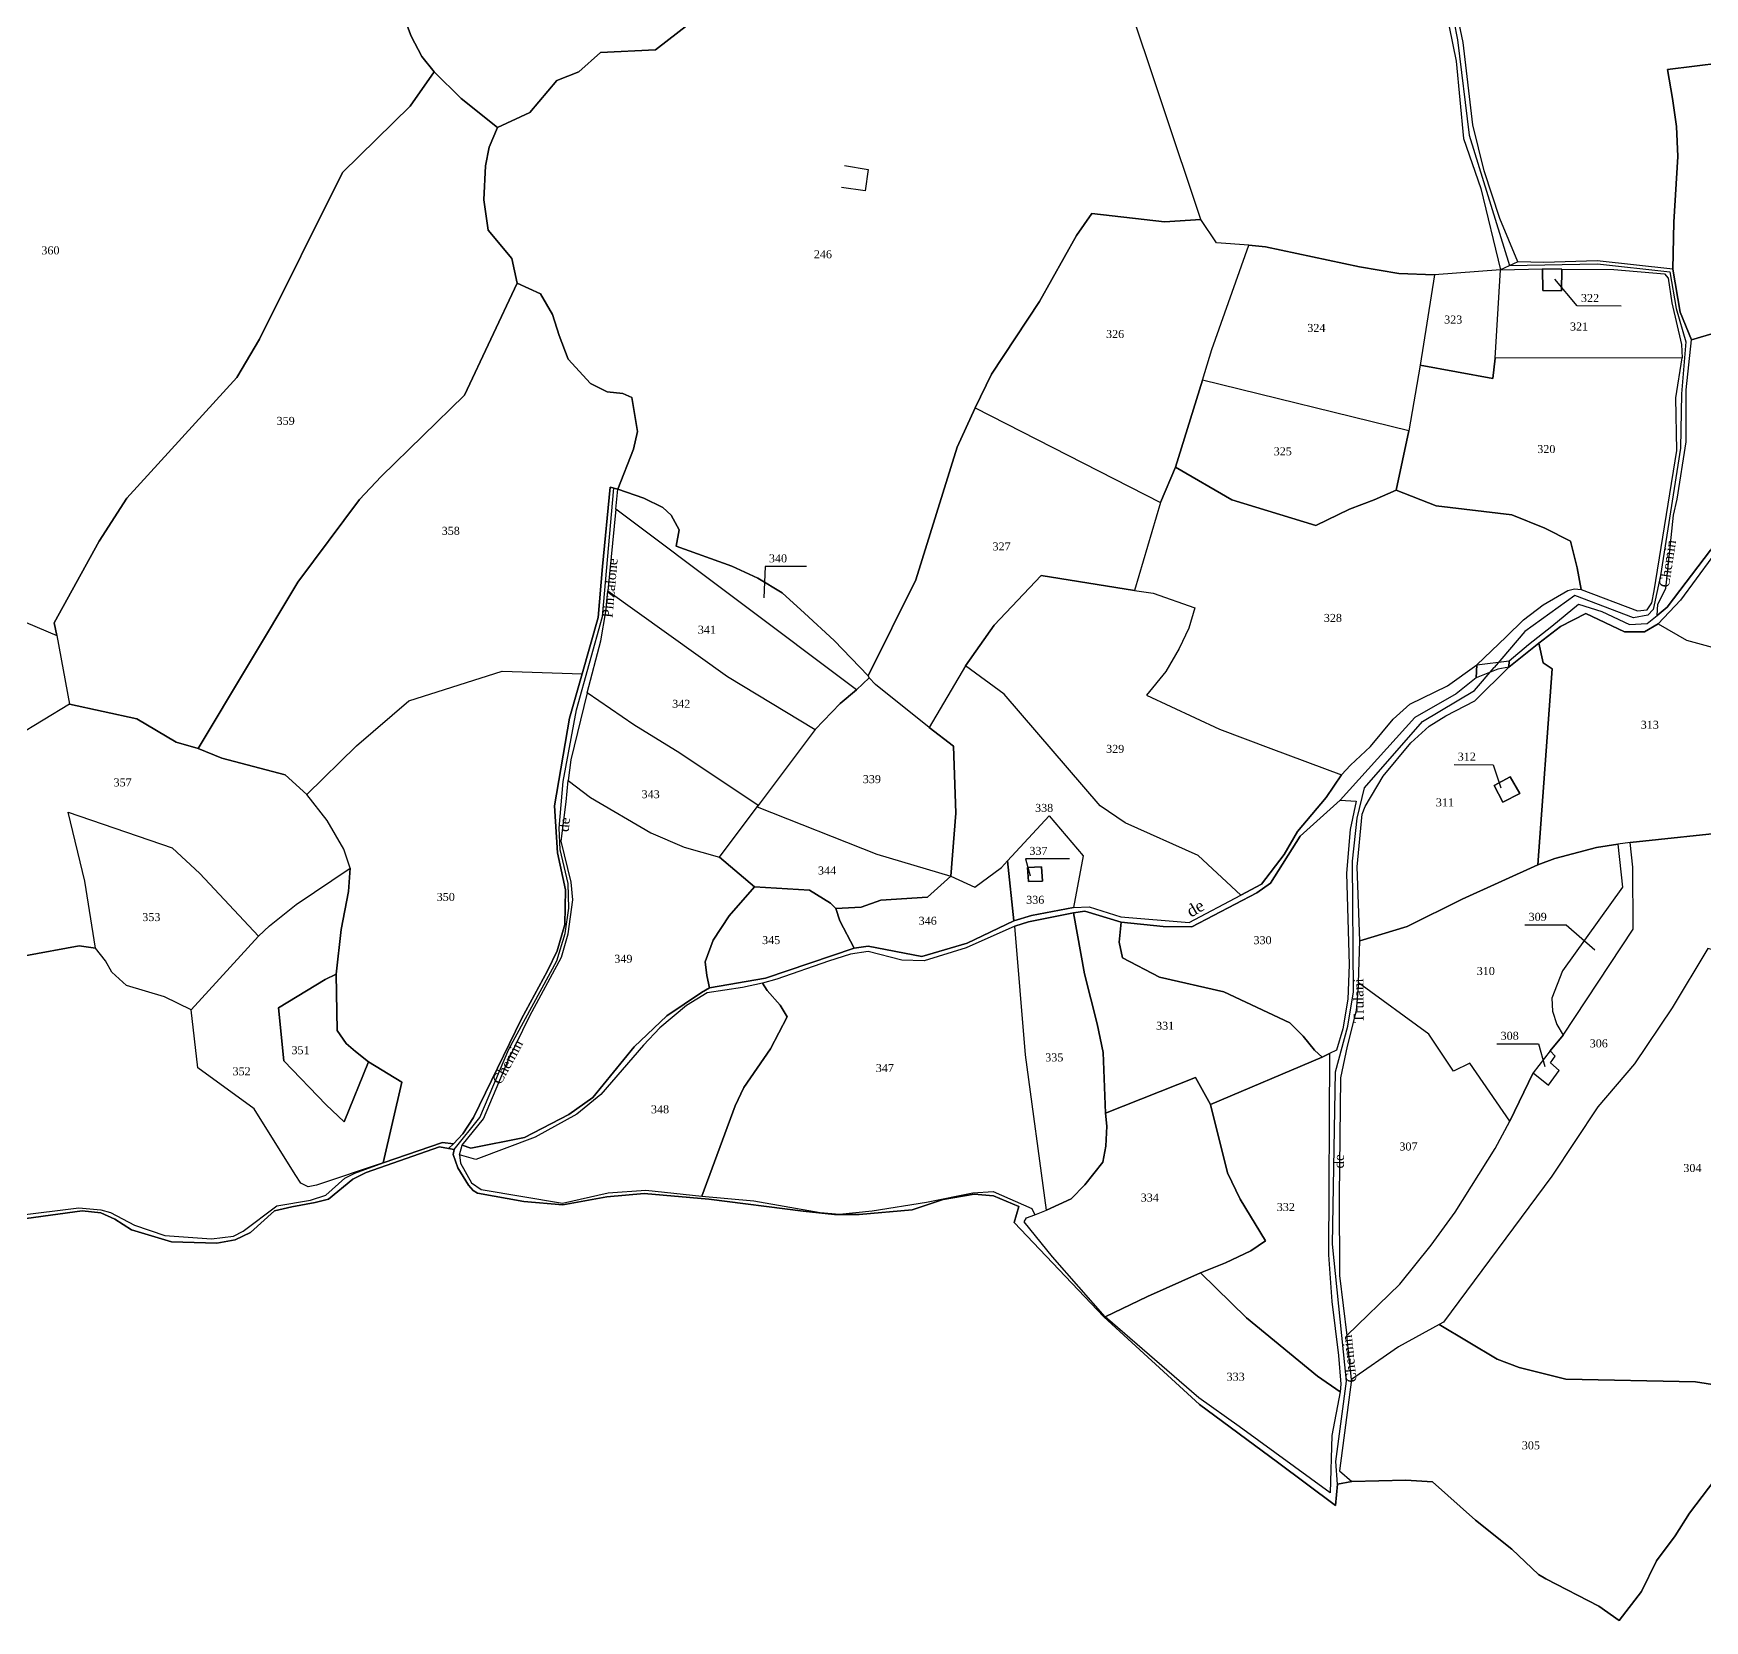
# Model space of a CAD drawing. Extents: x 1205805 to 1207436, y 6154338 to 6158020.
# Drawn here: x 1206503.4 to 1206921, y 6154883.1 to 6155279.9 of the extents above; entities that cross this region are included whole.
import ezdxf

# ---------------------------------------------------------------- set-up
doc = ezdxf.new("R2010")
doc.units = 0
doc.linetypes.add('CONTINU', pattern=[0])
for name, color, linetype in [('1LIEUDIT', 7, 'CONTINU'), ('1PARCELLE', 7, 'CONTINU'), ('1SUBDSECT', 7, 'CONTINU'), ('1TRONFLUV', 7, 'CONTINU'), ('1TROUPARCELLE', 7, 'CONTINU'), ('1ZONCOMM', 7, 'CONTINU'), ('3BATIDUR', 7, 'CONTINU'), ('3FISCLINE', 7, 'CONTINUOUS'), ('3FLECHEPAR', 7, 'CONTINU'), ('3PARCELLETEX', 7, 'CONTINU'), ('3PONT', 7, 'CONTINU'), ('3TRONFLUVTEX', 7, 'CONTINU'), ('3ZONCOMMTEX', 7, 'CONTINU')]:
    doc.layers.add(name, color=color, linetype=linetype)
doc.styles.get("Standard").update_dxf_attribs({"font": 'Times New Roman'})

msp = doc.modelspace()

# ---------------------------------------------------------------- linework, layer by layer
at = {"layer": '1LIEUDIT'}
for points in [[(1206501.57, 6154983.62), (1206515.62, 6154985.55), (1206520.21, 6154985), (1206523.74, 6154983.41), (1206527.91, 6154980.77), (1206537.91, 6154977.81), (1206549.21, 6154977.42), (1206553.82, 6154978.28), (1206557.62, 6154980.14), (1206563.63, 6154985.57), (1206567.97, 6154986.51), (1206573.85, 6154987.65), (1206577.18, 6154988.43), (1206583.2, 6154993.41), (1206586.55, 6154995.1), (1206604.85, 6155001.51), (1206607.1, 6155001.12), (1206608.37, 6155002.3), (1206610.72, 6155004.8), (1206613.39, 6155008.88), (1206625.38, 6155033.57), (1206631.91, 6155045.56), (1206634.32, 6155050.54), (1206636.17, 6155057.14), (1206636.36, 6155065.81), (1206634.38, 6155075.05), (1206633.65, 6155086.8), (1206637.38, 6155108.69), (1206640.52, 6155119.75), (1206644.57, 6155133.84), (1206645.6, 6155146.62), (1206647.51, 6155166.48), (1206649.46, 6155165.92), (1206649.46, 6155165.92), (1206653.37, 6155175.96), (1206654.38, 6155180.34), (1206652.98, 6155188.9), (1206650.69, 6155189.88), (1206646.82, 6155190.28), (1206642.63, 6155192.34), (1206637.05, 6155198.42), (1206634.8, 6155204.38), (1206633.11, 6155209.58), (1206630.13, 6155214.78), (1206624.25, 6155217.43), (1206622.95, 6155223.66), (1206617.05, 6155230.68), (1206615.99, 6155238.32), (1206616.41, 6155246.81), (1206617.31, 6155251.44), (1206619.34, 6155256.34), (1206610.3, 6155263.65), (1206603.58, 6155270.3), (1206600.49, 6155274.09), (1206597.81, 6155279.18), (1206593.58, 6155290.52)], [(1206925.3, 6155272.5), (1206911.78, 6155270.9), (1206913.06, 6155263.62), (1206914.06, 6155256.62), (1206914.35, 6155249.09), (1206913.32, 6155232.7), (1206913.12, 6155220.93), (1206894.24, 6155223.06), (1206880.87, 6155222.58), (1206874.37, 6155222.8), (1206870.04, 6155220.8), (1206853.51, 6155219.5), (1206844.61, 6155219.87), (1206834.82, 6155221.55), (1206811.32, 6155226.54), (1206807.13, 6155226.95), (1206799.09, 6155227.54), (1206795.11, 6155233.37), (1206786.1, 6155232.76), (1206767.9, 6155234.83), (1206764.04, 6155229.35), (1206754.86, 6155212.86), (1206742.86, 6155194.72), (1206738.77, 6155186.3), (1206734.25, 6155176.45), (1206723.9, 6155143.32), (1206712.05, 6155119.32), (1206703.5, 6155128.16), (1206696.09, 6155134.99), (1206690.51, 6155140.06), (1206684.46, 6155143.71), (1206677.95, 6155146.72), (1206664.03, 6155151.73), (1206664.79, 6155155.81), (1206662.79, 6155159.45), (1206660.71, 6155161.41), (1206655.94, 6155163.68), (1206649.46, 6155165.92), (1206653.37, 6155175.96), (1206654.38, 6155180.34), (1206652.98, 6155188.9), (1206650.69, 6155189.88), (1206646.82, 6155190.28), (1206642.63, 6155192.34), (1206637.05, 6155198.42), (1206634.8, 6155204.38), (1206633.11, 6155209.58), (1206630.13, 6155214.78), (1206624.25, 6155217.43), (1206622.95, 6155223.66), (1206617.05, 6155230.68), (1206615.99, 6155238.32), (1206616.41, 6155246.81), (1206617.31, 6155251.44), (1206619.34, 6155256.34), (1206610.3, 6155263.65), (1206603.58, 6155270.3), (1206600.49, 6155274.09), (1206597.81, 6155279.18), (1206593.58, 6155290.52)], [(1206925.3, 6155272.5), (1206911.78, 6155270.9), (1206913.06, 6155263.62), (1206914.06, 6155256.62), (1206914.35, 6155249.09), (1206913.32, 6155232.7), (1206913.12, 6155220.93), (1206914.9, 6155210.18), (1206917.76, 6155203.32), (1206934.69, 6155208.32)], [(1206934.69, 6155208.32), (1206917.76, 6155203.32), (1206914.9, 6155210.18), (1206913.12, 6155220.93), (1206894.24, 6155223.06), (1206880.87, 6155222.58), (1206874.37, 6155222.8), (1206870.04, 6155220.8), (1206853.51, 6155219.5), (1206844.61, 6155219.87), (1206834.82, 6155221.55), (1206811.32, 6155226.54), (1206807.13, 6155226.95), (1206799.09, 6155227.54), (1206795.11, 6155233.37), (1206786.1, 6155232.76), (1206767.9, 6155234.83), (1206764.04, 6155229.35), (1206754.86, 6155212.86), (1206742.86, 6155194.72), (1206738.77, 6155186.3), (1206734.25, 6155176.45), (1206723.9, 6155143.32), (1206712.05, 6155119.32), (1206703.5, 6155128.16), (1206696.09, 6155134.99), (1206690.51, 6155140.06), (1206684.46, 6155143.71), (1206677.95, 6155146.72), (1206664.03, 6155151.73), (1206664.79, 6155155.81), (1206662.79, 6155159.45), (1206660.71, 6155161.41), (1206655.94, 6155163.68), (1206649.46, 6155165.92), (1206647.51, 6155166.48), (1206645.6, 6155146.62), (1206644.57, 6155133.84), (1206640.52, 6155119.75), (1206637.38, 6155108.69), (1206633.65, 6155086.8), (1206634.38, 6155075.05), (1206636.36, 6155065.81), (1206636.17, 6155057.14), (1206634.32, 6155050.54), (1206631.91, 6155045.56), (1206625.38, 6155033.57), (1206613.39, 6155008.88), (1206610.72, 6155004.8), (1206608.37, 6155002.3), (1206607.1, 6155001.12), (1206608.57, 6155000.87), (1206608.27, 6154999.62), (1206609.47, 6154996.25), (1206612.09, 6154991.93), (1206613.32, 6154990.61), (1206614.35, 6154989.98), (1206625.96, 6154987.84), (1206635.71, 6154987.06), (1206646.69, 6154989.01), (1206656.05, 6154989.87), (1206672.23, 6154988.47), (1206695.77, 6154985.44), (1206703.62, 6154984.62), (1206709.77, 6154984.59), (1206722.97, 6154985.75), (1206730.74, 6154988.39), (1206738.48, 6154989.71), (1206743.32, 6154989.32), (1206749.67, 6154986.64), (1206748.47, 6154982.64), (1206770.87, 6154958.99), (1206794.82, 6154937.1), (1206814.29, 6154922.68), (1206828.83, 6154911.89), (1206829.33, 6154917.16), (1206832.9, 6154917.86), (1206846.42, 6154918.17), (1206853.06, 6154917.78), (1206863.79, 6154908.18), (1206872.88, 6154900.94), (1206879.56, 6154894.64), (1206881.41, 6154893.52), (1206894.61, 6154886.67), (1206899.73, 6154883.09), (1206905.24, 6154890.4), (1206909.03, 6154898.02), (1206913.7, 6154904.26), (1206917.29, 6154909.95), (1206923.64, 6154918.27)]]:
    msp.add_lwpolyline(points, dxfattribs=at)
at = {"layer": '1PARCELLE'}
for points in [[(1206675.82, 6155289.08), (1206658.87, 6155275.83), (1206645.12, 6155275.15), (1206639.67, 6155270.27), (1206634.21, 6155268.09), (1206627.43, 6155260.12), (1206619.34, 6155256.34), (1206617.31, 6155251.44), (1206616.41, 6155246.81), (1206615.99, 6155238.32), (1206617.05, 6155230.68), (1206622.95, 6155223.66), (1206624.25, 6155217.43), (1206630.13, 6155214.78), (1206633.11, 6155209.58), (1206634.8, 6155204.38), (1206637.05, 6155198.42), (1206642.63, 6155192.34), (1206646.82, 6155190.28), (1206650.69, 6155189.88), (1206652.98, 6155188.9), (1206654.38, 6155180.34), (1206653.37, 6155175.96), (1206649.46, 6155165.92), (1206649.46, 6155165.92), (1206655.94, 6155163.68), (1206660.71, 6155161.41), (1206662.79, 6155159.45), (1206664.79, 6155155.81), (1206664.03, 6155151.73), (1206677.95, 6155146.72), (1206684.46, 6155143.71), (1206690.51, 6155140.06), (1206696.09, 6155134.99), (1206703.5, 6155128.16), (1206712.05, 6155119.32), (1206723.9, 6155143.32), (1206734.25, 6155176.45), (1206738.77, 6155186.3), (1206742.86, 6155194.72), (1206754.86, 6155212.86), (1206764.04, 6155229.35), (1206767.9, 6155234.83), (1206786.1, 6155232.76), (1206795.11, 6155233.37), (1206757.27, 6155346.88)], [(1206855.39, 6155290.64), (1206858.99, 6155272.92), (1206860.82, 6155253.6), (1206865.16, 6155241.16), (1206870.04, 6155220.8), (1206870.04, 6155220.8), (1206853.51, 6155219.5), (1206844.61, 6155219.87), (1206834.82, 6155221.55), (1206811.32, 6155226.54), (1206807.13, 6155226.95), (1206799.09, 6155227.54), (1206795.11, 6155233.37), (1206757.27, 6155346.88)], [(1206475.18, 6155143.77), (1206509.23, 6155129.33), (1206508.61, 6155132.5), (1206519.82, 6155152.99), (1206526.75, 6155163.74), (1206554.26, 6155193.84), (1206559.86, 6155203.43), (1206580.67, 6155245.15), (1206597.58, 6155261.72), (1206603.58, 6155270.3), (1206600.49, 6155274.09), (1206597.81, 6155279.18), (1206593.58, 6155290.52)], [(1206593.58, 6155290.52), (1206597.81, 6155279.18), (1206600.49, 6155274.09), (1206603.58, 6155270.3), (1206610.3, 6155263.65), (1206619.34, 6155256.34), (1206627.43, 6155260.12), (1206634.21, 6155268.09), (1206639.67, 6155270.27), (1206645.12, 6155275.15), (1206658.87, 6155275.83), (1206675.82, 6155289.08)], [(1206925.3, 6155272.5), (1206911.78, 6155270.9), (1206913.06, 6155263.62), (1206914.06, 6155256.62), (1206914.35, 6155249.09), (1206913.32, 6155232.7), (1206913.12, 6155220.93), (1206894.24, 6155223.06), (1206894.24, 6155223.06), (1206880.87, 6155222.58), (1206874.37, 6155222.8), (1206869.86, 6155233.61), (1206865.95, 6155245.51), (1206863.15, 6155257), (1206860.68, 6155277.64), (1206857.87, 6155291.21)], [(1206934.69, 6155208.32), (1206917.76, 6155203.32), (1206914.9, 6155210.18), (1206913.12, 6155220.93), (1206913.32, 6155232.7), (1206914.35, 6155249.09), (1206914.06, 6155256.62), (1206913.06, 6155263.62), (1206911.78, 6155270.9), (1206925.3, 6155272.5)], [(1206922.84, 6155148.84), (1206915, 6155138.18), (1206909.48, 6155132.25), (1206916.52, 6155128.24), (1206923.84, 6155126.23)], [(1206929.16, 6155080.42), (1206902.44, 6155077.58), (1206899.4, 6155077.16), (1206894.03, 6155076.35), (1206883.65, 6155073.59), (1206879.41, 6155072.01), (1206882.98, 6155121.07), (1206880.72, 6155122.51), (1206879.64, 6155127.46), (1206885.02, 6155131.58), (1206891.4, 6155134.86), (1206901.02, 6155130.32), (1206906.01, 6155130.3), (1206909.48, 6155132.25), (1206916.52, 6155128.24), (1206923.84, 6155126.23)], [(1206501.27, 6155049.31), (1206514.86, 6155051.81), (1206518.88, 6155051.2), (1206516.27, 6155067.92), (1206512.09, 6155085.21), (1206538.06, 6155076.32), (1206544.99, 6155069.89), (1206559.62, 6155054.24), (1206562.4, 6155056.76), (1206569.1, 6155062.09), (1206582.52, 6155071.18), (1206580.99, 6155075.93), (1206576.77, 6155083.14), (1206571.76, 6155089.61), (1206566.34, 6155094.54), (1206550.52, 6155098.74), (1206544.54, 6155101.13), (1206539.06, 6155102.73), (1206529.28, 6155108.55), (1206512.44, 6155112.19), (1206499.24, 6155104.22)], [(1206921.87, 6155051.12), (1206912.98, 6155036.3), (1206903.52, 6155022.26), (1206894.34, 6155011.56), (1206882.87, 6154994.22), (1206855.8, 6154957.66), (1206854.72, 6154957.11), (1206844.57, 6154951.52), (1206832.83, 6154943.34), (1206831.62, 6154954.36), (1206844.89, 6154967.19), (1206852.7, 6154976.92), (1206858.72, 6154985.21), (1206868.67, 6155001.08), (1206872.36, 6155007.94), (1206878.22, 6155020.07), (1206882.05, 6155016.96), (1206884.72, 6155020.58), (1206882.56, 6155022.56), (1206883.74, 6155024.21), (1206882.45, 6155025.51), (1206885.7, 6155029.47), (1206903.17, 6155055.92), (1206903.12, 6155071.49), (1206902.44, 6155077.58), (1206929.16, 6155080.42)], [(1206499.32, 6154984.37), (1206514.75, 6154986.26), (1206520.28, 6154985.78), (1206522.67, 6154985.09), (1206528.69, 6154981.95), (1206536.25, 6154979.39), (1206547.86, 6154978.55), (1206553.44, 6154979.17), (1206555.8, 6154980.44), (1206564.26, 6154986.82), (1206572.62, 6154988.17), (1206576.51, 6154989.43), (1206581.19, 6154993.67), (1206583.69, 6154994.92), (1206590.81, 6154997.52), (1206574.13, 6154991.91), (1206572.04, 6154991.55), (1206570.2, 6154992.45), (1206568.77, 6154994.59), (1206558.53, 6155011.01), (1206544.5, 6155021.31), (1206542.84, 6155035.76), (1206536.15, 6155039.01), (1206526.67, 6155041.83), (1206523, 6155045.17), (1206521.39, 6155048.03), (1206518.88, 6155051.2), (1206514.86, 6155051.81), (1206501.27, 6155049.31)], [(1206935.85, 6154940.11), (1206918.78, 6154942.78), (1206886.37, 6154943.48), (1206874.69, 6154946.4), (1206869.17, 6154948.47), (1206854.72, 6154957.11), (1206844.57, 6154951.52), (1206832.83, 6154943.34), (1206829.84, 6154920.49), (1206832.9, 6154917.86), (1206846.42, 6154918.17), (1206853.06, 6154917.78), (1206863.79, 6154908.18), (1206872.88, 6154900.94), (1206879.56, 6154894.64), (1206881.41, 6154893.52), (1206894.61, 6154886.67), (1206899.73, 6154883.09), (1206899.73, 6154883.09), (1206905.24, 6154890.4), (1206909.03, 6154898.02), (1206913.7, 6154904.26), (1206917.29, 6154909.95), (1206923.64, 6154918.27)]]:
    msp.add_lwpolyline(points, dxfattribs=at)
for points in [[(1206509.23, 6155129.33), (1206512.44, 6155112.19), (1206529.28, 6155108.55), (1206539.06, 6155102.73), (1206544.54, 6155101.13), (1206569.44, 6155142.68), (1206584.91, 6155163.34), (1206590.33, 6155169.11), (1206611.12, 6155189.48), (1206624.25, 6155217.43), (1206622.95, 6155223.66), (1206617.05, 6155230.68), (1206615.99, 6155238.32), (1206616.41, 6155246.81), (1206617.31, 6155251.44), (1206619.34, 6155256.34), (1206610.3, 6155263.65), (1206603.58, 6155270.3), (1206597.58, 6155261.72), (1206580.67, 6155245.15), (1206559.86, 6155203.43), (1206554.26, 6155193.84), (1206526.75, 6155163.74), (1206519.82, 6155152.99), (1206508.61, 6155132.5), (1206509.23, 6155129.33)], [(1206738.77, 6155186.3), (1206785.08, 6155162.6), (1206788.82, 6155171.42), (1206795.6, 6155193.2), (1206797.93, 6155200.83), (1206807.13, 6155226.95), (1206799.09, 6155227.54), (1206795.11, 6155233.37), (1206786.1, 6155232.76), (1206767.9, 6155234.83), (1206764.04, 6155229.35), (1206754.86, 6155212.86), (1206742.86, 6155194.72), (1206738.77, 6155186.3)], [(1206795.6, 6155193.2), (1206797.93, 6155200.83), (1206807.13, 6155226.95), (1206811.32, 6155226.54), (1206834.82, 6155221.55), (1206844.61, 6155219.87), (1206853.51, 6155219.5), (1206849.96, 6155196.98), (1206847.17, 6155180.54), (1206795.6, 6155193.2)], [(1206868.67, 6155198.69), (1206870.04, 6155220.8), (1206853.51, 6155219.5), (1206849.96, 6155196.98), (1206868.15, 6155193.6), (1206868.67, 6155198.69)], [(1206915.48, 6155198.75), (1206868.67, 6155198.69), (1206870.04, 6155220.8), (1206880.51, 6155221.01), (1206880.61, 6155215.61), (1206885.31, 6155215.51), (1206885.35, 6155220.94), (1206898.34, 6155220.88), (1206911.04, 6155219.76), (1206911.93, 6155218.72), (1206912.84, 6155212.52), (1206915.26, 6155202.14), (1206915.48, 6155198.75)], [(1206880.51, 6155221.01), (1206880.61, 6155215.61), (1206885.31, 6155215.51), (1206885.35, 6155220.94), (1206880.51, 6155221.01)], [(1206649.46, 6155165.92), (1206653.37, 6155175.96), (1206654.38, 6155180.34), (1206652.98, 6155188.9), (1206650.69, 6155189.88), (1206646.82, 6155190.28), (1206642.63, 6155192.34), (1206637.05, 6155198.42), (1206634.8, 6155204.38), (1206633.11, 6155209.58), (1206630.13, 6155214.78), (1206624.25, 6155217.43), (1206611.12, 6155189.48), (1206590.33, 6155169.11), (1206584.91, 6155163.34), (1206569.44, 6155142.68), (1206544.54, 6155101.13), (1206550.52, 6155098.74), (1206566.34, 6155094.54), (1206571.76, 6155089.61), (1206584.16, 6155101.75), (1206597.25, 6155113.01), (1206620.52, 6155120.49), (1206640.52, 6155119.75), (1206644.57, 6155133.84), (1206645.6, 6155146.62), (1206647.51, 6155166.48), (1206649.46, 6155165.92)], [(1206917.76, 6155203.32), (1206934.69, 6155208.32), (1206955.92, 6155210.57), (1206966.53, 6155210.23), (1206989.14, 6155209.29), (1206988.05, 6155208.72), (1206974.39, 6155205.57), (1206968.98, 6155203.12), (1206964.21, 6155199.9), (1206951.42, 6155189.01), (1206943.79, 6155181.72), (1206931.82, 6155165.99), (1206922.5, 6155150.74), (1206911.71, 6155136.49), (1206909.17, 6155134.39), (1206909.4, 6155137.18), (1206911.37, 6155141.13), (1206913.26, 6155159.48), (1206914.16, 6155163.43), (1206916.4, 6155177.75), (1206916.46, 6155190.76), (1206917.76, 6155203.32)], [(1206915.48, 6155198.75), (1206868.67, 6155198.69), (1206868.15, 6155193.6), (1206849.96, 6155196.98), (1206847.17, 6155180.54), (1206844, 6155165.69), (1206853.96, 6155161.8), (1206872.85, 6155159.5), (1206881.12, 6155156.2), (1206887.55, 6155152.98), (1206889.17, 6155146.27), (1206890.19, 6155140.83), (1206904.32, 6155135.51), (1206906.67, 6155135.78), (1206907.83, 6155137.51), (1206908.42, 6155140.54), (1206914.07, 6155175.58), (1206913.88, 6155188.75), (1206915.48, 6155198.75)], [(1206795.6, 6155193.2), (1206788.82, 6155171.42), (1206802.93, 6155163.32), (1206823.88, 6155156.87), (1206832.32, 6155160.98), (1206838.5, 6155163.31), (1206844, 6155165.69), (1206847.17, 6155180.54), (1206795.6, 6155193.2)], [(1206712.26, 6155118.79), (1206712.05, 6155119.32), (1206723.9, 6155143.32), (1206734.25, 6155176.45), (1206738.77, 6155186.3), (1206785.08, 6155162.6), (1206778.55, 6155140.65), (1206755.26, 6155144.37), (1206743.51, 6155131.99), (1206736.36, 6155121.81), (1206727.27, 6155106.34), (1206713.86, 6155117.1), (1206712.26, 6155118.79)], [(1206785.08, 6155162.6), (1206778.55, 6155140.65), (1206783.25, 6155139.98), (1206793.61, 6155136.31), (1206792.14, 6155131.18), (1206789.74, 6155126.11), (1206786.43, 6155120.35), (1206781.57, 6155114.46), (1206799.83, 6155105.98), (1206812.64, 6155101.12), (1206830.29, 6155094.53), (1206832.53, 6155096.95), (1206837.58, 6155101.62), (1206843.2, 6155108.47), (1206847.39, 6155112.16), (1206856.78, 6155116.79), (1206864.11, 6155122), (1206871.48, 6155129.02), (1206875.81, 6155133.31), (1206880.7, 6155137), (1206886.88, 6155140.63), (1206888.53, 6155141.05), (1206890.19, 6155140.83), (1206889.17, 6155146.27), (1206887.55, 6155152.98), (1206881.12, 6155156.2), (1206872.85, 6155159.5), (1206853.96, 6155161.8), (1206844, 6155165.69), (1206838.5, 6155163.31), (1206832.32, 6155160.98), (1206823.88, 6155156.87), (1206802.93, 6155163.32), (1206788.82, 6155171.42), (1206785.08, 6155162.6)], [(1206712.26, 6155118.79), (1206709.08, 6155115.77), (1206648.99, 6155160.96), (1206649.46, 6155165.92), (1206655.94, 6155163.68), (1206660.71, 6155161.41), (1206662.79, 6155159.45), (1206664.79, 6155155.81), (1206664.03, 6155151.73), (1206677.95, 6155146.72), (1206684.46, 6155143.71), (1206690.51, 6155140.06), (1206696.09, 6155134.99), (1206703.5, 6155128.16), (1206712.05, 6155119.32), (1206712.26, 6155118.79)], [(1206709.08, 6155115.77), (1206648.99, 6155160.96), (1206646.98, 6155140.57), (1206676.86, 6155119.13), (1206698.75, 6155105.87), (1206705.02, 6155112.36), (1206709.08, 6155115.77)], [(1206805.12, 6155064.48), (1206794.46, 6155074.37), (1206776.21, 6155082.51), (1206770, 6155086.76), (1206746.01, 6155114.74), (1206736.36, 6155121.81), (1206743.51, 6155131.99), (1206755.26, 6155144.37), (1206778.55, 6155140.65), (1206783.25, 6155139.98), (1206793.61, 6155136.31), (1206792.14, 6155131.18), (1206789.74, 6155126.11), (1206786.43, 6155120.35), (1206781.57, 6155114.46), (1206799.83, 6155105.98), (1206812.64, 6155101.12), (1206830.29, 6155094.53), (1206826.5, 6155088.9), (1206819.31, 6155080.39), (1206815.98, 6155074.59), (1206810.27, 6155067.19), (1206805.12, 6155064.48)], [(1206473.14, 6155056.65), (1206462.66, 6155063.63), (1206458.37, 6155067.36), (1206454.75, 6155071.41), (1206449.52, 6155081.42), (1206451.3, 6155088.47), (1206457.6, 6155103.13), (1206457.15, 6155105.56), (1206449.97, 6155118.92), (1206455.22, 6155116.47), (1206460.4, 6155121.44), (1206470.83, 6155136.14), (1206475.18, 6155143.77), (1206509.23, 6155129.33), (1206512.44, 6155112.19), (1206499.24, 6155104.22), (1206493.42, 6155096.09), (1206492.41, 6155089.11), (1206491.53, 6155086.46), (1206488.99, 6155078.87), (1206486.04, 6155073.5), (1206477.46, 6155063.91), (1206473.14, 6155056.65)], [(1206684.48, 6155086.86), (1206664.94, 6155099.95), (1206653.44, 6155107.05), (1206641.78, 6155115.04), (1206645.23, 6155128.02), (1206646.42, 6155135.39), (1206646.98, 6155140.57), (1206676.86, 6155119.13), (1206698.75, 6155105.87), (1206684.48, 6155086.86)], [(1206834.21, 6155071.51), (1206835.43, 6155084.73), (1206836.19, 6155086.58), (1206840.71, 6155094.23), (1206847.65, 6155102.52), (1206852.21, 6155106.66), (1206856.36, 6155109.28), (1206863.6, 6155113.02), (1206872.1, 6155121.48), (1206879.64, 6155127.46), (1206880.72, 6155122.51), (1206882.98, 6155121.07), (1206879.41, 6155072.01), (1206860.49, 6155063.41), (1206846.7, 6155056.61), (1206834.89, 6155053.03), (1206834.21, 6155071.51)], [(1206590.81, 6154997.52), (1206595.49, 6155017.67), (1206587.12, 6155022.82), (1206583.89, 6155025.34), (1206581.58, 6155027.39), (1206579.28, 6155030.59), (1206579.06, 6155044.7), (1206580.28, 6155055.84), (1206582.15, 6155065.33), (1206582.52, 6155071.18), (1206580.99, 6155075.93), (1206576.77, 6155083.14), (1206571.76, 6155089.61), (1206584.16, 6155101.75), (1206597.25, 6155113.01), (1206620.52, 6155120.49), (1206640.52, 6155119.75), (1206637.38, 6155108.69), (1206633.65, 6155086.8), (1206634.38, 6155075.05), (1206636.36, 6155065.81), (1206636.17, 6155057.14), (1206634.32, 6155050.54), (1206631.91, 6155045.56), (1206625.38, 6155033.57), (1206613.39, 6155008.88), (1206610.72, 6155004.8), (1206608.37, 6155002.3), (1206605.61, 6155002.62), (1206590.81, 6154997.52)], [(1206746.8, 6155073.07), (1206757.27, 6155084.31), (1206765.75, 6155074.25), (1206763.36, 6155061.4), (1206767.26, 6155061.5), (1206775.16, 6155059.06), (1206792.22, 6155057.6), (1206805.12, 6155064.48), (1206794.46, 6155074.37), (1206776.21, 6155082.51), (1206770, 6155086.76), (1206746.01, 6155114.74), (1206736.36, 6155121.81), (1206727.27, 6155106.34), (1206733.34, 6155101.67), (1206733.89, 6155084.97), (1206732.7, 6155069.19), (1206738.68, 6155066.46), (1206745.37, 6155071.37), (1206746.8, 6155073.07)], [(1206637.01, 6155093.12), (1206642.61, 6155088.89), (1206657.66, 6155080.01), (1206666.01, 6155076.48), (1206674.86, 6155073.98), (1206684.23, 6155086.54), (1206684.48, 6155086.86), (1206664.94, 6155099.95), (1206653.44, 6155107.05), (1206641.78, 6155115.04), (1206637.7, 6155098.32), (1206637.01, 6155093.12)], [(1206712.26, 6155118.79), (1206709.08, 6155115.77), (1206705.02, 6155112.36), (1206698.75, 6155105.87), (1206684.48, 6155086.86), (1206684.23, 6155086.54), (1206714.21, 6155074.68), (1206732.7, 6155069.19), (1206733.89, 6155084.97), (1206733.34, 6155101.67), (1206727.27, 6155106.34), (1206713.86, 6155117.1), (1206712.26, 6155118.79)], [(1206868.44, 6155091.86), (1206872.47, 6155094.03), (1206874.87, 6155089.86), (1206870.66, 6155087.7), (1206868.44, 6155091.86)], [(1206683.58, 6155066.57), (1206677.27, 6155059.29), (1206673.26, 6155053.21), (1206671.31, 6155047.81), (1206671.7, 6155044.36), (1206672.35, 6155041.26), (1206670.37, 6155040.1), (1206661.67, 6155034.26), (1206653.53, 6155026.53), (1206643.24, 6155013.87), (1206637.17, 6155009.61), (1206626.1, 6155003.84), (1206612.69, 6155001.16), (1206610.55, 6155001.99), (1206615.89, 6155008.54), (1206622.21, 6155023.5), (1206627.44, 6155034.25), (1206635.36, 6155048.93), (1206637.05, 6155054.77), (1206638.23, 6155063.3), (1206637.79, 6155067.66), (1206635.3, 6155077.96), (1206636.55, 6155087.75), (1206637.01, 6155093.12), (1206642.61, 6155088.89), (1206657.66, 6155080.01), (1206666.01, 6155076.48), (1206674.86, 6155073.98), (1206683.58, 6155066.57)], [(1206732.7, 6155069.19), (1206726.83, 6155063.98), (1206715.14, 6155063.23), (1206710.23, 6155061.47), (1206703.94, 6155061.15), (1206702.58, 6155062.48), (1206697.37, 6155065.66), (1206683.58, 6155066.57), (1206674.86, 6155073.98), (1206684.23, 6155086.54), (1206714.21, 6155074.68), (1206732.7, 6155069.19)], [(1206825.5, 6155023.93), (1206823.58, 6155025.73), (1206820.74, 6155029.17), (1206817.43, 6155032.57), (1206800.93, 6155040.28), (1206784.79, 6155043.99), (1206775.59, 6155048.75), (1206774.72, 6155052.68), (1206775.23, 6155057.74), (1206785.74, 6155056.61), (1206792.89, 6155056.54), (1206809.17, 6155065), (1206812.54, 6155067.46), (1206819.95, 6155079.19), (1206830, 6155088.21), (1206834.01, 6155087.95), (1206832.43, 6155080.85), (1206831.52, 6155069.96), (1206832.21, 6155047.07), (1206831.86, 6155038.46), (1206830.6, 6155031), (1206829.04, 6155025.67), (1206827.34, 6155024.9), (1206825.5, 6155023.93)], [(1206542.84, 6155035.76), (1206536.15, 6155039.01), (1206526.67, 6155041.83), (1206523, 6155045.17), (1206521.39, 6155048.03), (1206518.88, 6155051.2), (1206516.27, 6155067.92), (1206512.09, 6155085.21), (1206538.06, 6155076.32), (1206544.99, 6155069.89), (1206559.62, 6155054.24), (1206542.84, 6155035.76)], [(1206746.8, 6155073.07), (1206757.27, 6155084.31), (1206765.75, 6155074.25), (1206763.36, 6155061.4), (1206752.82, 6155059.39), (1206748.41, 6155058.02), (1206746.8, 6155073.07)], [(1206878.22, 6155020.07), (1206872.36, 6155007.94), (1206862.37, 6155022.47), (1206858.28, 6155020.46), (1206852.14, 6155029.69), (1206834.58, 6155042.54), (1206834.89, 6155053.03), (1206846.7, 6155056.61), (1206860.49, 6155063.41), (1206879.41, 6155072.01), (1206883.65, 6155073.59), (1206894.03, 6155076.35), (1206899.4, 6155077.16), (1206900.52, 6155066.48), (1206885.52, 6155045.53), (1206882.91, 6155038.69), (1206883.01, 6155035.42), (1206884.14, 6155032.11), (1206885.7, 6155029.47), (1206882.45, 6155025.51), (1206878.22, 6155020.07)], [(1206885.7, 6155029.47), (1206903.17, 6155055.92), (1206903.12, 6155071.49), (1206902.44, 6155077.58), (1206899.4, 6155077.16), (1206900.52, 6155066.48), (1206885.52, 6155045.53), (1206882.91, 6155038.69), (1206883.01, 6155035.42), (1206884.14, 6155032.11), (1206885.7, 6155029.47)], [(1206746.8, 6155073.07), (1206748.41, 6155058.02), (1206736.72, 6155052.43), (1206725.44, 6155049.13), (1206712.03, 6155051.72), (1206708.54, 6155051.23), (1206704.93, 6155058.02), (1206703.94, 6155061.15), (1206710.23, 6155061.47), (1206715.14, 6155063.23), (1206726.83, 6155063.98), (1206732.7, 6155069.19), (1206738.68, 6155066.46), (1206745.37, 6155071.37), (1206746.8, 6155073.07)], [(1206590.81, 6154997.52), (1206574.13, 6154991.91), (1206572.04, 6154991.55), (1206570.2, 6154992.45), (1206568.77, 6154994.59), (1206558.53, 6155011.01), (1206544.5, 6155021.31), (1206542.84, 6155035.76), (1206559.62, 6155054.24), (1206562.4, 6155056.76), (1206569.1, 6155062.09), (1206582.52, 6155071.18), (1206582.15, 6155065.33), (1206580.28, 6155055.84), (1206579.06, 6155044.7), (1206576.3, 6155043.37), (1206564.63, 6155036.27), (1206565.98, 6155023.03), (1206576.54, 6155012.02), (1206581.02, 6155007.8), (1206587.12, 6155022.82), (1206595.49, 6155017.67), (1206590.81, 6154997.52)], [(1206751.84, 6155071.34), (1206755.37, 6155071.57), (1206755.58, 6155067.97), (1206752.08, 6155067.83), (1206751.84, 6155071.34)], [(1206703.94, 6155061.15), (1206704.93, 6155058.02), (1206708.54, 6155051.23), (1206686.37, 6155043.7), (1206672.35, 6155041.26), (1206671.7, 6155044.36), (1206671.31, 6155047.81), (1206673.26, 6155053.21), (1206677.27, 6155059.29), (1206683.58, 6155066.57), (1206697.37, 6155065.66), (1206702.58, 6155062.48), (1206703.94, 6155061.15)], [(1206670.43, 6154989.2), (1206683.43, 6154988), (1206700.02, 6154985.12), (1206704.86, 6154984.71), (1206713.02, 6154985.53), (1206726.6, 6154987.73), (1206738.16, 6154990.04), (1206743.27, 6154990.33), (1206752.92, 6154986.12), (1206753.68, 6154984.55), (1206756.56, 6154985.66), (1206751.37, 6155024.56), (1206748.64, 6155056.66), (1206736.47, 6155051.28), (1206725.98, 6155048.03), (1206720.39, 6155048.22), (1206711.97, 6155050.4), (1206707.59, 6155049.73), (1206702.12, 6155047.99), (1206689.22, 6155043.45), (1206685.59, 6155042.43), (1206686.74, 6155040.58), (1206690, 6155036.95), (1206691.79, 6155034.05), (1206687.57, 6155026.03), (1206680.94, 6155016.4), (1206678.75, 6155011.78), (1206670.43, 6154989.2)], [(1206756.56, 6154985.66), (1206751.37, 6155024.56), (1206748.64, 6155056.66), (1206752.12, 6155057.79), (1206763.31, 6155060.03), (1206766.05, 6155044.81), (1206769.28, 6155032.25), (1206770.76, 6155025.08), (1206771.32, 6155009.92), (1206771.67, 6155006.66), (1206771.42, 6155001.73), (1206770.64, 6154997.74), (1206766.18, 6154992.06), (1206762.78, 6154988.57), (1206756.56, 6154985.66)], [(1206797.57, 6155012.1), (1206793.79, 6155018.85), (1206771.32, 6155009.92), (1206770.76, 6155025.08), (1206769.28, 6155032.25), (1206766.05, 6155044.81), (1206763.31, 6155060.03), (1206766.16, 6155060.42), (1206775.23, 6155057.74), (1206774.72, 6155052.68), (1206775.59, 6155048.75), (1206784.79, 6155043.99), (1206800.93, 6155040.28), (1206817.43, 6155032.57), (1206820.74, 6155029.17), (1206823.58, 6155025.73), (1206825.5, 6155023.93), (1206797.57, 6155012.1)], [(1206935.85, 6154940.11), (1206937.64, 6154946.33), (1206939.46, 6154956.34), (1206941.89, 6154960.14), (1206945.97, 6154965.88), (1206948.2, 6154981.22), (1206958.05, 6154993.73), (1206964.58, 6155004.5), (1206967.33, 6155008.02), (1206959.04, 6155016.43), (1206955.72, 6155023.09), (1206961.85, 6155040.45), (1206921.87, 6155051.12), (1206912.98, 6155036.3), (1206903.52, 6155022.26), (1206894.34, 6155011.56), (1206882.87, 6154994.22), (1206855.8, 6154957.66), (1206854.72, 6154957.11), (1206869.17, 6154948.47), (1206874.69, 6154946.4), (1206886.37, 6154943.48), (1206918.78, 6154942.78), (1206935.85, 6154940.11)], [(1206587.12, 6155022.82), (1206581.02, 6155007.8), (1206576.54, 6155012.02), (1206565.98, 6155023.03), (1206564.63, 6155036.27), (1206576.3, 6155043.37), (1206579.06, 6155044.7), (1206579.28, 6155030.59), (1206581.58, 6155027.39), (1206583.89, 6155025.34), (1206587.12, 6155022.82)], [(1206670.43, 6154989.2), (1206678.75, 6155011.78), (1206680.94, 6155016.4), (1206687.57, 6155026.03), (1206691.79, 6155034.05), (1206690, 6155036.95), (1206686.74, 6155040.58), (1206685.59, 6155042.43), (1206680.61, 6155041.39), (1206671.76, 6155040.02), (1206666.61, 6155036.9), (1206659.91, 6155031.26), (1206655.83, 6155026.95), (1206645.22, 6155014.62), (1206639.18, 6155009.72), (1206628.75, 6155003.98), (1206613.95, 6154998.37), (1206609.91, 6154999.5), (1206610.13, 6154997.43), (1206612.88, 6154992.51), (1206615.27, 6154990.89), (1206635.58, 6154987.43), (1206647.03, 6154990.01), (1206656.47, 6154990.69), (1206670.43, 6154989.2)], [(1206831.62, 6154954.36), (1206844.89, 6154967.19), (1206852.7, 6154976.92), (1206858.72, 6154985.21), (1206868.67, 6155001.08), (1206872.36, 6155007.94), (1206862.37, 6155022.47), (1206858.28, 6155020.46), (1206852.14, 6155029.69), (1206834.58, 6155042.54), (1206833.97, 6155035.58), (1206831.71, 6155026.72), (1206830.04, 6155018.8), (1206829.76, 6154989.29), (1206829.77, 6154969.39), (1206831.62, 6154954.36)], [(1206795.03, 6154970.03), (1206801.32, 6154972.55), (1206807.62, 6154975.5), (1206811.28, 6154977.99), (1206805, 6154988.45), (1206801.8, 6154995), (1206797.57, 6155012.1), (1206825.5, 6155023.93), (1206827.34, 6155024.9), (1206827.07, 6154974.52), (1206827.87, 6154962.85), (1206829.59, 6154949.33), (1206830.11, 6154942.2), (1206829.93, 6154940.31), (1206824.31, 6154944.19), (1206806.54, 6154958.81), (1206795.03, 6154970.03)], [(1206878.22, 6155020.07), (1206882.05, 6155016.96), (1206884.72, 6155020.58), (1206882.56, 6155022.56), (1206883.74, 6155024.21), (1206882.45, 6155025.51), (1206878.22, 6155020.07)], [(1206753.68, 6154984.55), (1206756.56, 6154985.66), (1206762.78, 6154988.57), (1206766.18, 6154992.06), (1206770.64, 6154997.74), (1206771.42, 6155001.73), (1206771.67, 6155006.66), (1206771.32, 6155009.92), (1206793.79, 6155018.85), (1206797.57, 6155012.1), (1206801.8, 6154995), (1206805, 6154988.45), (1206811.28, 6154977.99), (1206807.62, 6154975.5), (1206801.32, 6154972.55), (1206795.03, 6154970.03), (1206781.82, 6154964.13), (1206771.2, 6154958.99), (1206758.07, 6154974.01), (1206751.01, 6154982.75), (1206751.6, 6154983.74), (1206753.68, 6154984.55)], [(1206771.2, 6154958.99), (1206781.82, 6154964.13), (1206795.03, 6154970.03), (1206806.54, 6154958.81), (1206824.31, 6154944.19), (1206829.93, 6154940.31), (1206827.89, 6154929.35), (1206827.49, 6154915.06), (1206804.7, 6154931.58), (1206794.69, 6154938.81), (1206771.2, 6154958.99)]]:
    msp.add_lwpolyline(points, close=True, dxfattribs=at)
at = {"layer": '1SUBDSECT'}
msp.add_lwpolyline([(1206923.64, 6154918.27), (1206917.29, 6154909.95), (1206913.7, 6154904.26), (1206909.03, 6154898.02), (1206905.24, 6154890.4), (1206899.73, 6154883.09), (1206894.61, 6154886.67), (1206881.41, 6154893.52), (1206879.56, 6154894.64), (1206872.88, 6154900.94), (1206863.79, 6154908.18), (1206853.06, 6154917.78), (1206846.42, 6154918.17), (1206832.9, 6154917.86), (1206829.33, 6154917.16), (1206828.83, 6154911.89), (1206814.29, 6154922.68), (1206794.82, 6154937.1), (1206770.87, 6154958.99), (1206748.47, 6154982.64), (1206749.67, 6154986.64), (1206743.32, 6154989.32), (1206738.48, 6154989.71), (1206730.74, 6154988.39), (1206722.97, 6154985.75), (1206709.77, 6154984.59), (1206703.62, 6154984.62), (1206695.77, 6154985.44), (1206672.23, 6154988.47), (1206656.05, 6154989.87), (1206646.69, 6154989.01), (1206635.71, 6154987.06), (1206625.96, 6154987.84), (1206614.35, 6154989.98), (1206613.32, 6154990.61), (1206612.09, 6154991.93), (1206609.47, 6154996.25), (1206608.27, 6154999.62), (1206608.57, 6155000.87), (1206607.1, 6155001.12), (1206604.85, 6155001.51), (1206586.55, 6154995.1), (1206583.2, 6154993.41), (1206577.18, 6154988.43), (1206573.85, 6154987.65), (1206567.97, 6154986.51), (1206563.63, 6154985.57), (1206557.62, 6154980.14), (1206553.82, 6154978.28), (1206549.21, 6154977.42), (1206537.91, 6154977.81), (1206527.91, 6154980.77), (1206523.74, 6154983.41), (1206520.21, 6154985), (1206515.62, 6154985.55), (1206501.57, 6154983.62)], dxfattribs=at)
at = {"layer": '1TRONFLUV'}
for points in [[(1206922.84, 6155148.84), (1206915, 6155138.18), (1206909.48, 6155132.25), (1206906.01, 6155130.3), (1206901.02, 6155130.32), (1206891.4, 6155134.86), (1206885.02, 6155131.58), (1206879.64, 6155127.46), (1206872.1, 6155121.48), (1206872.21, 6155123.05), (1206872.21, 6155123.05), (1206877.07, 6155127.16), (1206882.89, 6155131.74), (1206889.51, 6155137.22), (1206895.35, 6155135.41), (1206902.29, 6155132.08), (1206906.67, 6155132.41), (1206909.17, 6155134.39), (1206911.71, 6155136.49), (1206922.5, 6155150.74)], [(1206499.32, 6154984.37), (1206514.75, 6154986.26), (1206520.28, 6154985.78), (1206522.67, 6154985.09), (1206528.69, 6154981.95), (1206536.25, 6154979.39), (1206547.86, 6154978.55), (1206553.44, 6154979.17), (1206555.8, 6154980.44), (1206564.26, 6154986.82), (1206572.62, 6154988.17), (1206576.51, 6154989.43), (1206581.19, 6154993.67), (1206583.69, 6154994.92), (1206590.81, 6154997.52), (1206605.61, 6155002.62), (1206608.37, 6155002.3), (1206608.37, 6155002.3), (1206607.1, 6155001.12), (1206604.85, 6155001.51), (1206586.55, 6154995.1), (1206583.2, 6154993.41), (1206577.18, 6154988.43), (1206573.85, 6154987.65), (1206567.97, 6154986.51), (1206563.63, 6154985.57), (1206557.62, 6154980.14), (1206553.82, 6154978.28), (1206549.21, 6154977.42), (1206537.91, 6154977.81), (1206527.91, 6154980.77), (1206523.74, 6154983.41), (1206520.21, 6154985), (1206515.62, 6154985.55), (1206501.57, 6154983.62)]]:
    msp.add_lwpolyline(points, dxfattribs=at)
msp.add_lwpolyline([(1206775.23, 6155057.74), (1206766.16, 6155060.42), (1206763.31, 6155060.03), (1206752.12, 6155057.79), (1206748.64, 6155056.66), (1206736.47, 6155051.28), (1206725.98, 6155048.03), (1206720.39, 6155048.22), (1206711.97, 6155050.4), (1206707.59, 6155049.73), (1206702.12, 6155047.99), (1206689.22, 6155043.45), (1206685.59, 6155042.43), (1206680.61, 6155041.39), (1206671.76, 6155040.02), (1206666.61, 6155036.9), (1206659.91, 6155031.26), (1206655.83, 6155026.95), (1206645.22, 6155014.62), (1206639.18, 6155009.72), (1206628.75, 6155003.98), (1206613.95, 6154998.37), (1206609.91, 6154999.5), (1206610.55, 6155001.99), (1206612.69, 6155001.16), (1206626.1, 6155003.84), (1206637.17, 6155009.61), (1206643.24, 6155013.87), (1206653.53, 6155026.53), (1206661.67, 6155034.26), (1206670.37, 6155040.1), (1206672.35, 6155041.26), (1206686.37, 6155043.7), (1206708.54, 6155051.23), (1206712.03, 6155051.72), (1206725.44, 6155049.13), (1206736.72, 6155052.43), (1206748.41, 6155058.02), (1206752.82, 6155059.39), (1206763.36, 6155061.4), (1206767.26, 6155061.5), (1206775.16, 6155059.06), (1206792.22, 6155057.6), (1206805.12, 6155064.48), (1206810.27, 6155067.19), (1206815.98, 6155074.59), (1206819.31, 6155080.39), (1206826.5, 6155088.9), (1206830.29, 6155094.53), (1206832.53, 6155096.95), (1206837.58, 6155101.62), (1206843.2, 6155108.47), (1206847.39, 6155112.16), (1206856.78, 6155116.79), (1206864.11, 6155122), (1206863.92, 6155118.82), (1206858.99, 6155114.8), (1206848.65, 6155108.89), (1206830, 6155088.21), (1206819.95, 6155079.19), (1206812.54, 6155067.46), (1206809.17, 6155065), (1206792.89, 6155056.54), (1206785.74, 6155056.61), (1206775.23, 6155057.74)], close=True, dxfattribs=at)
at = {"layer": '1TROUPARCELLE'}
for points in [[(1206868.44, 6155091.86), (1206872.47, 6155094.03), (1206874.87, 6155089.86), (1206870.66, 6155087.7), (1206868.44, 6155091.86)], [(1206751.84, 6155071.34), (1206755.37, 6155071.57), (1206755.58, 6155067.97), (1206752.08, 6155067.83), (1206751.84, 6155071.34)]]:
    msp.add_lwpolyline(points, close=True, dxfattribs=at)
at = {"layer": '1ZONCOMM'}
for points in [[(1206856.52, 6155292.35), (1206859.31, 6155278.28), (1206862.24, 6155254.45), (1206872.28, 6155221.83), (1206894.31, 6155222.27), (1206912.32, 6155220.27), (1206913.92, 6155211.12), (1206916.39, 6155202.8), (1206915.25, 6155189.8), (1206915.06, 6155176.24), (1206910.04, 6155144.34), (1206908.23, 6155135.84), (1206906.85, 6155134.42), (1206903.25, 6155133.78), (1206888.63, 6155139.39), (1206876.1, 6155130.41), (1206868.46, 6155121.39)], [(1206828.83, 6154911.89), (1206814.29, 6154922.68), (1206794.82, 6154937.1), (1206770.87, 6154958.99), (1206748.47, 6154982.64), (1206749.67, 6154986.64), (1206743.32, 6154989.32), (1206738.48, 6154989.71), (1206730.74, 6154988.39), (1206722.97, 6154985.75), (1206709.77, 6154984.59), (1206703.62, 6154984.62), (1206695.77, 6154985.44), (1206672.23, 6154988.47), (1206656.05, 6154989.87), (1206646.69, 6154989.01), (1206635.71, 6154987.06), (1206625.96, 6154987.84), (1206614.35, 6154989.98), (1206613.32, 6154990.61), (1206612.09, 6154991.93), (1206609.47, 6154996.25), (1206608.27, 6154999.62), (1206608.57, 6155000.87), (1206614.95, 6155008.83), (1206622.22, 6155025.91), (1206634.24, 6155048.07), (1206636.31, 6155054.9), (1206637.22, 6155061.24), (1206637.03, 6155067.4), (1206635.04, 6155075.87), (1206634.75, 6155081.17), (1206635.75, 6155092.88), (1206639.14, 6155110.8), (1206645.61, 6155134.11), (1206648.47, 6155166.21)], [(1206828.83, 6154911.89), (1206829.33, 6154917.16), (1206828.88, 6154922.89), (1206831.57, 6154942.94), (1206828.05, 6154977.19), (1206828.78, 6155020.25), (1206831.91, 6155031.73), (1206833.27, 6155040.26), (1206833.05, 6155072.97), (1206834.23, 6155083.69), (1206836.07, 6155091.25), (1206850.52, 6155107.87), (1206863.57, 6155115.6), (1206868.46, 6155121.39)]]:
    msp.add_lwpolyline(points, dxfattribs=at)
at = {"layer": '3BATIDUR'}
for points in [[(1206880.51, 6155221.01), (1206885.35, 6155220.94), (1206885.31, 6155215.51), (1206880.61, 6155215.61), (1206880.51, 6155221.01)], [(1206868.44, 6155091.86), (1206870.66, 6155087.7), (1206874.87, 6155089.86), (1206872.47, 6155094.03), (1206868.44, 6155091.86)], [(1206751.84, 6155071.34), (1206752.08, 6155067.83), (1206755.58, 6155067.97), (1206755.37, 6155071.57), (1206751.84, 6155071.34)], [(1206882.45, 6155025.51), (1206878.22, 6155020.07), (1206882.05, 6155016.96), (1206884.72, 6155020.58), (1206882.56, 6155022.56), (1206883.74, 6155024.21), (1206882.45, 6155025.51)]]:
    msp.add_lwpolyline(points, close=True, dxfattribs=at)
at = {"layer": '3FISCLINE'}
msp.add_lwpolyline([(1206706.12, 6155246.87), (1206712.03, 6155245.88), (1206711.23, 6155240.5), (1206705.34, 6155241.37)], dxfattribs=at)
at = {"layer": '3FLECHEPAR'}
for points in [[(1206900.16, 6155211.73), (1206889.24, 6155211.75), (1206883.61, 6155218.49)], [(1206696.64, 6155146.64), (1206686.28, 6155146.66), (1206685.9, 6155138.75)], [(1206858.42, 6155097.09), (1206868.21, 6155097.07), (1206870.15, 6155091.29)], [(1206762.29, 6155073.5), (1206751.37, 6155073.52), (1206752.53, 6155069.31)], [(1206876.15, 6155057.05), (1206886.49, 6155057.03), (1206893.65, 6155050.77)], [(1206869.16, 6155027.3), (1206879.5, 6155027.28), (1206881.11, 6155021.62)]]:
    msp.add_lwpolyline(points, dxfattribs=at)
at = {"layer": '3PONT'}
msp.add_lwpolyline([(1206872.21, 6155123.05), (1206872.1, 6155121.48), (1206869.36, 6155120.97), (1206863.92, 6155118.82), (1206864.11, 6155122), (1206872.21, 6155123.05)], close=True, dxfattribs=at)

# ---------------------------------------------------------------- texts
at = {"layer": '3PARCELLETEX'}
for s, p in [('360', (1206505.38, 6155224.66)), ('246', (1206698.44, 6155223.69)), ('322', (1206890.15, 6155212.75)), ('324', (1206821.76, 6155205.27)), ('323', (1206855.96, 6155207.36)), ('321', (1206887.41, 6155205.62)), ('326', (1206771.46, 6155203.75)), ('359', (1206564.17, 6155182.03)), ('325', (1206813.36, 6155174.42)), ('320', (1206879.23, 6155174.98)), ('358', (1206605.43, 6155154.54)), ('327', (1206743.1, 6155150.64)), ('340', (1206687.21, 6155147.66)), ('341', (1206669.44, 6155129.82)), ('328', (1206825.89, 6155132.77)), ('342', (1206663.02, 6155111.29)), ('313', (1206905.08, 6155106.05)), ('329', (1206771.47, 6155100.03)), ('312', (1206859.35, 6155098.09)), ('339', (1206710.66, 6155092.46)), ('357', (1206523.43, 6155091.64)), ('343', (1206655.39, 6155088.7)), ('338', (1206753.72, 6155085.27)), ('311', (1206853.88, 6155086.65)), ('337', (1206752.3, 6155074.52)), ('344', (1206699.47, 6155069.62)), ('350', (1206604.18, 6155063.01)), ('336', (1206751.5, 6155062.29)), ('353', (1206530.6, 6155057.97)), ('346', (1206724.63, 6155057.05)), ('309', (1206877.07, 6155058.05)), ('345', (1206685.49, 6155052.22)), ('330', (1206808.3, 6155052.2)), ('349', (1206648.57, 6155047.55)), ('310', (1206864.1, 6155044.5)), ('331', (1206783.96, 6155030.8)), ('308', (1206870.07, 6155028.3)), ('306', (1206892.33, 6155026.39)), ('351', (1206567.88, 6155024.69)), ('335', (1206756.27, 6155022.89)), ('352', (1206553.16, 6155019.42)), ('347', (1206713.91, 6155020.23)), ('348', (1206657.73, 6155009.92)), ('307', (1206844.77, 6155000.62)), ('304', (1206915.73, 6154995.24)), ('334', (1206780.12, 6154987.85)), ('332', (1206814.12, 6154985.48)), ('333', (1206801.59, 6154943.06)), ('305', (1206875.37, 6154925.9))]:
    msp.add_text(s, height=2, dxfattribs=at).set_placement(p)
at = {"layer": '3TRONFLUVTEX'}
msp.add_text('de', height=3, rotation=30.5, dxfattribs=at).set_placement((1206792.68, 6155058.8))
at = {"layer": '3ZONCOMMTEX'}
for s, rotation, p in [('Chemin', 81.1, (1206912.09, 6155141.25)), ('Pinzalone', 84.9, (1206648.09, 6155133.73)), ('de', 85, (1206637.17, 6155080.21)), ('Trulani', 90.3, (1206835.83, 6155032.54)), ('Chemin', 61.6, (1206620.18, 6155016.91)), ('de', 89.1, (1206830.88, 6154996.11)), ('Chemin', 95.9, (1206834.1, 6154942.75))]:
    msp.add_text(s, height=2.5, rotation=rotation, dxfattribs=at).set_placement(p)

doc.saveas('drawing.dxf')
